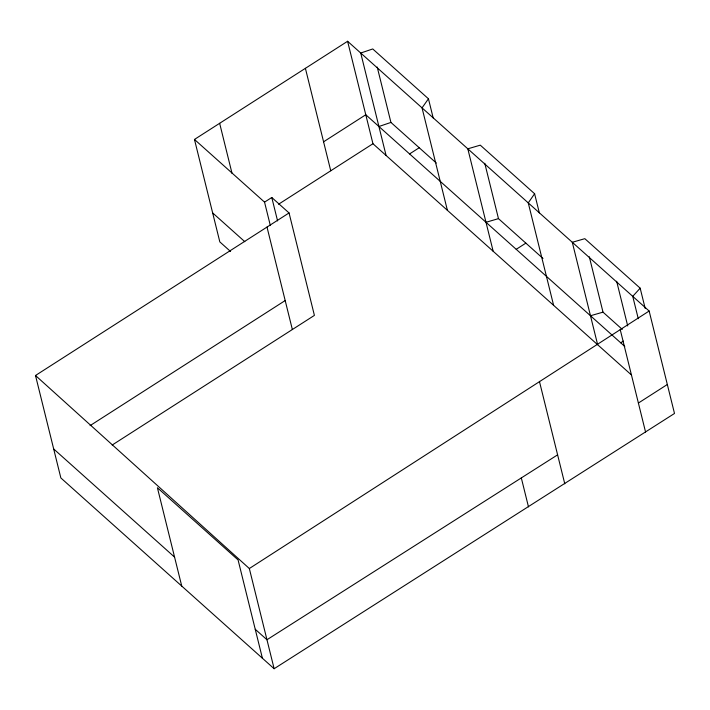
<?xml version="1.0" encoding="UTF-8"?>
<svg xmlns="http://www.w3.org/2000/svg" width="710" height="710" viewBox="0 0 710 710"><rect width="100%" height="100%" fill="white"/><g stroke="black" fill="none" stroke-linecap="round" stroke-linejoin="round"><path stroke-width="1.06" d="M493.166 251.26L467.81 148.816L480.288 145.16L534.603 193.741L528.258 202.882L553.614 305.336M386.089 155.481L360.733 53.028L372.741 48.954L428.449 98.788L422.042 107.876L447.398 210.32M597.651 344.723L572.295 242.279L584.827 238.675L640.172 288.18L632.743 296.345L638.272 318.71M649.144 311.024L674.5 413.468L274.131 668.722L249.334 568.524L649.144 311.024L347.598 41.278L194.469 139.444L219.825 241.897L230.537 251.482M323.582 141.805L365.783 114.754L624.782 346.436M270.341 225.558L264.546 202.137L271.779 197.495L289.05 212.947L314.406 315.391L112.198 445.028M278.551 204.24L372.954 143.731L347.598 41.278M274.131 668.722L60.856 477.945L35.5 375.492L289.05 212.947M409.572 153.928L419.219 147.742M90.09 425.627L285.189 300.552M516.214 249.316L525.861 243.139M620.7 342.788L623.327 341.102M638.388 403.049L667.329 384.5M557.607 454.835L266.96 639.745L255.236 629.264M378.918 126.504L390.926 122.431L436.295 163.016M485.995 222.283L498.473 218.636L542.99 258.458M590.48 315.746L603.012 312.151L622.306 329.413M372.954 143.731L631.137 374.685M194.469 139.444L264.546 202.137M212.654 212.92L244.808 241.684M53.685 448.968L174.571 557.11M35.5 375.492L249.334 568.524M640.172 288.18L645.177 308.415M616.644 281.231L627.711 325.952M620.212 329.573L645.559 432.026M589.309 256.78L603.012 312.151M534.603 193.741L539.343 212.911M539.422 381.368L564.778 483.812M484.77 163.264L498.473 218.636M428.449 98.788L433.189 117.958M521.317 477.928L528.489 506.896M377.223 67.059L390.926 122.431M305.398 68.329L330.753 170.782M271.779 197.495L277.583 220.925M267.004 227.085L292.36 329.529M219.647 123.309L232.028 173.355M262.407 658.241L238.081 559.933L157.416 487.77L181.742 586.087"/></g></svg>
